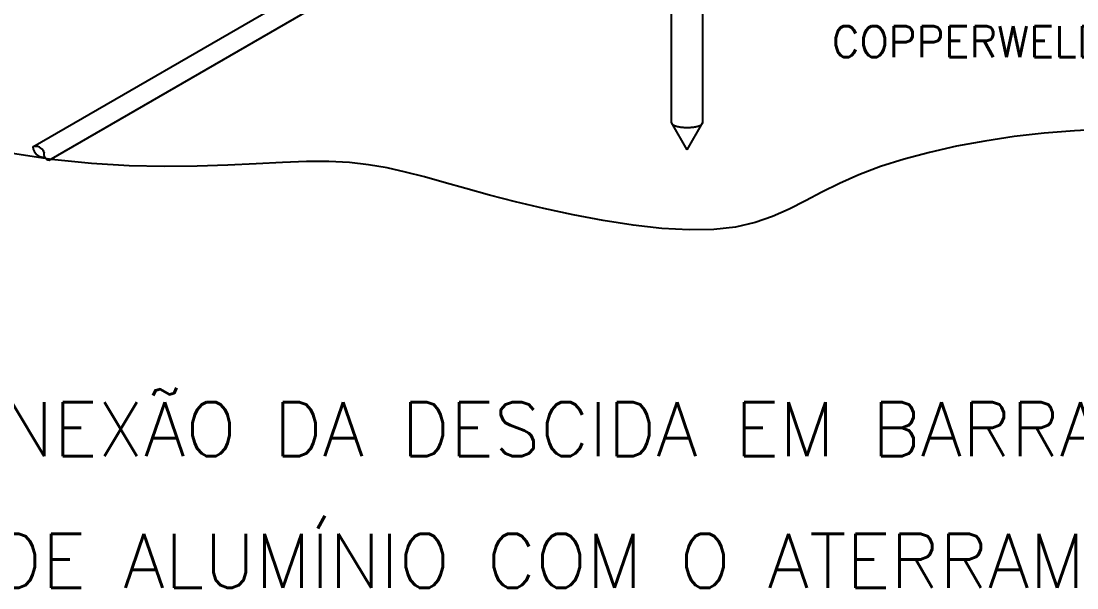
# Model space of a CAD drawing. Header units: millimetres. Extents: x -5101 to -5085.3, y -4733.9 to -4718.3.
# Drawn here: x -5095.69 to -5088.86, y -4733.91 to -4730.25 of the extents above; entities that cross this region are included whole.
import ezdxf
from ezdxf.enums import TextEntityAlignment as Align

# ---------------------------------------------------------------- set-up
doc = ezdxf.new("R2010")
doc.units = ezdxf.units.MM
doc.header["$LTSCALE"] = 10
doc.linetypes.add('DASHEDX2', pattern=[1.5, 1, -0.5])
doc.layers.add('Termotécnica', color=7, linetype='Continuous')
doc.styles.add('r140', font='romans.shx')
doc.styles.add('r80', font='romans.shx')

msp = doc.modelspace()

# ---------------------------------------------------------------- linework, layer by layer
at = {"layer": 'Termotécnica', "color": 1, "linetype": 'DASHEDX2'}
for p, q in [((-5091.4837, -4730.9023), (-5091.4837, -4729.7587)), ((-5091.2812, -4730.9023), (-5091.2812, -4729.7427)), ((-5095.6162, -4731.0589), (-5093.5101, -4729.8429)), ((-5095.5109, -4731.1447), (-5093.4048, -4729.9288)), ((-5091.3824, -4731.078), (-5091.4837, -4730.9023)), ((-5091.3824, -4731.078), (-5091.2812, -4730.9023))]:
    msp.add_line(p, q, dxfattribs=at)
msp.add_lwpolyline([(-5091.4837, -4730.9023, 0.236645), (-5091.479, -4730.9118, 0.085557), (-5091.454, -4730.9245, 0.043156), (-5091.424, -4730.931, 0.031861), (-5091.3824, -4730.9336, 0.031861), (-5091.3409, -4730.931, 0.043156), (-5091.3108, -4730.9245, 0.085557), (-5091.2859, -4730.9118, 0.236645), (-5091.2812, -4730.9023, 0.236645)], format="xyb", dxfattribs=at)
at = {"layer": 'Termotécnica', "color": 1}
msp.add_lwpolyline([(-5088.6793, -4730.9458), (-5088.8761, -4730.9548), (-5089.0724, -4730.9707), (-5089.2662, -4730.9931), (-5089.4557, -4731.0214), (-5089.639, -4731.0554), (-5089.8142, -4731.0946), (-5089.9794, -4731.1386), (-5090.1327, -4731.1871), (-5090.2721, -4731.2396), (-5090.3969, -4731.2955), (-5090.5106, -4731.3527), (-5090.6175, -4731.409), (-5090.7223, -4731.4619), (-5090.8295, -4731.5093), (-5090.9435, -4731.5486), (-5091.0689, -4731.5777), (-5091.2102, -4731.5942), (-5091.3704, -4731.5965), (-5091.5462, -4731.586), (-5091.7329, -4731.5648), (-5091.9257, -4731.5349), (-5092.1198, -4731.4985), (-5092.3104, -4731.4576), (-5092.4928, -4731.4143), (-5092.6621, -4731.3709), (-5092.8151, -4731.329), (-5092.954, -4731.2897), (-5093.0825, -4731.2538), (-5093.2044, -4731.2222), (-5093.3235, -4731.1955), (-5093.4434, -4731.1745), (-5093.5679, -4731.1601), (-5093.7007, -4731.1531), (-5093.845, -4731.1536), (-5094.0019, -4731.1596), (-5094.1719, -4731.1685), (-5094.3555, -4731.1779), (-5094.5532, -4731.1849), (-5094.7655, -4731.1872), (-5094.9931, -4731.1821), (-5095.2363, -4731.167), (-5095.4945, -4731.1398), (-5095.7611, -4731.1002)], dxfattribs=at)
for centre, radius, start, end in [((-5095.5978, -4731.1135), 0.0577, 21.2792, 108.62477), ((-5095.5433, -4731.0535), 0.0731, 184.20447, 277.51681), ((-5095.5055, -4731.1047), 0.0404, 162.63193, 262.25384)]:
    msp.add_arc(centre, radius, start, end, dxfattribs=at)

# ---------------------------------------------------------------- texts
at = {"layer": 'Termotécnica', "color": 2, "style": 'r80'}
msp.add_text('COPPERWELD REF.: TEL-5814', height=0.2, dxfattribs=at).set_placement((-5090.4474, -4730.4782))
at = {"layer": 'Termotécnica', "color": 5, "style": 'r140'}
for s, p in [('CONEXÃO DA DESCIDA EM BARRA CHATA', (-5091.7478, -4733.1645)), ('DE ALUMÍNIO COM O ATERRAMENTO', (-5091.7478, -4734.0158))]:
    msp.add_text(s, height=0.35, dxfattribs=at).set_placement(p, align=Align.BOTTOM_CENTER)

doc.saveas('drawing.dxf')
